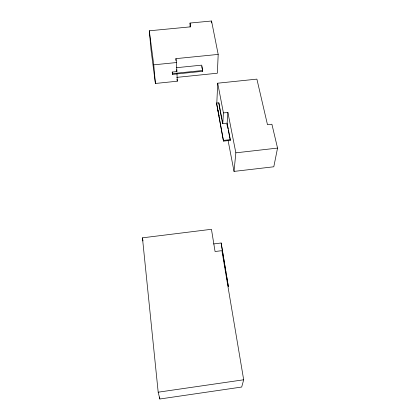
<?xml version="1.0" encoding="UTF-8"?>
<svg xmlns="http://www.w3.org/2000/svg" width="420" height="420" viewBox="0 0 420 420"><rect width="100%" height="100%" fill="white"/><g stroke="black" fill="none" stroke-linecap="round" stroke-linejoin="round"><path stroke-width="0.63" d="M190.071 26.927L190.024 23.053L211.549 21L218.185 54.411L175.917 58.637L176.521 62.543L176.894 71.584L172.216 72.056L172.489 74.377L202.687 71.295L201.731 65.142L176.3 67.715M211.496 22.943L211.549 21M218.185 54.411L217.371 73.217L176.71 77.385M222.773 123.632L218.825 102.842L216.547 103.089L223.503 141.131L230.281 140.369L230.339 139.65L227.136 123.155L227.897 112.445L223.429 112.927L222.773 123.632L227.136 123.155M216.788 103.677L217.707 83.197L256.893 79.123L267.488 124.719L271.903 124.231L277.546 148.082L273.798 166.782L234.024 171.407L228.097 140.537M218.825 102.842L220.101 110.528M223.503 141.131L216.547 103.089M226.994 125.171L227.084 123.895L228.065 128.966M213.539 243.952L221.151 242.991L225.992 272.506M234.024 171.407L235.846 152.828L227.897 112.445M243.679 379.79L241.689 387.041L159.836 399L158.183 392.196L142.453 237.835L211.449 229.289L215.061 251.522L221.907 250.651L243.679 379.79L158.183 392.196M235.846 152.828L277.546 148.082M223.55 140.406L230.339 139.65M172.489 74.377L172.447 73.589L202.692 70.502M190.024 23.053L190.685 26.833L149.299 30.796L151.053 50.075L155.41 83.465L177.292 81.212L176.978 73.631M149.299 30.796L153.762 64.827L176.521 62.543M228.312 130.232L230.281 140.369M217.707 83.197L223.429 112.927M220.343 111.783L221.776 119.338M222.012 120.598L222.49 123.113M217.996 110.114L218.237 111.4M218.841 114.623L219.083 115.91M201.831 66.528L202.687 71.295M142.453 237.835L142.994 240.965M221.151 242.991L228.38 286.65L226.643 276.365M226.207 273.793L226.422 275.079M176.6 69.647L176.894 71.584M177.004 79.296L177.292 81.212M172.216 72.056L172.447 73.589M159.632 397.047L159.836 399M153.762 64.827L155.41 83.465M175.917 58.637L176.001 60.58"/></g></svg>
